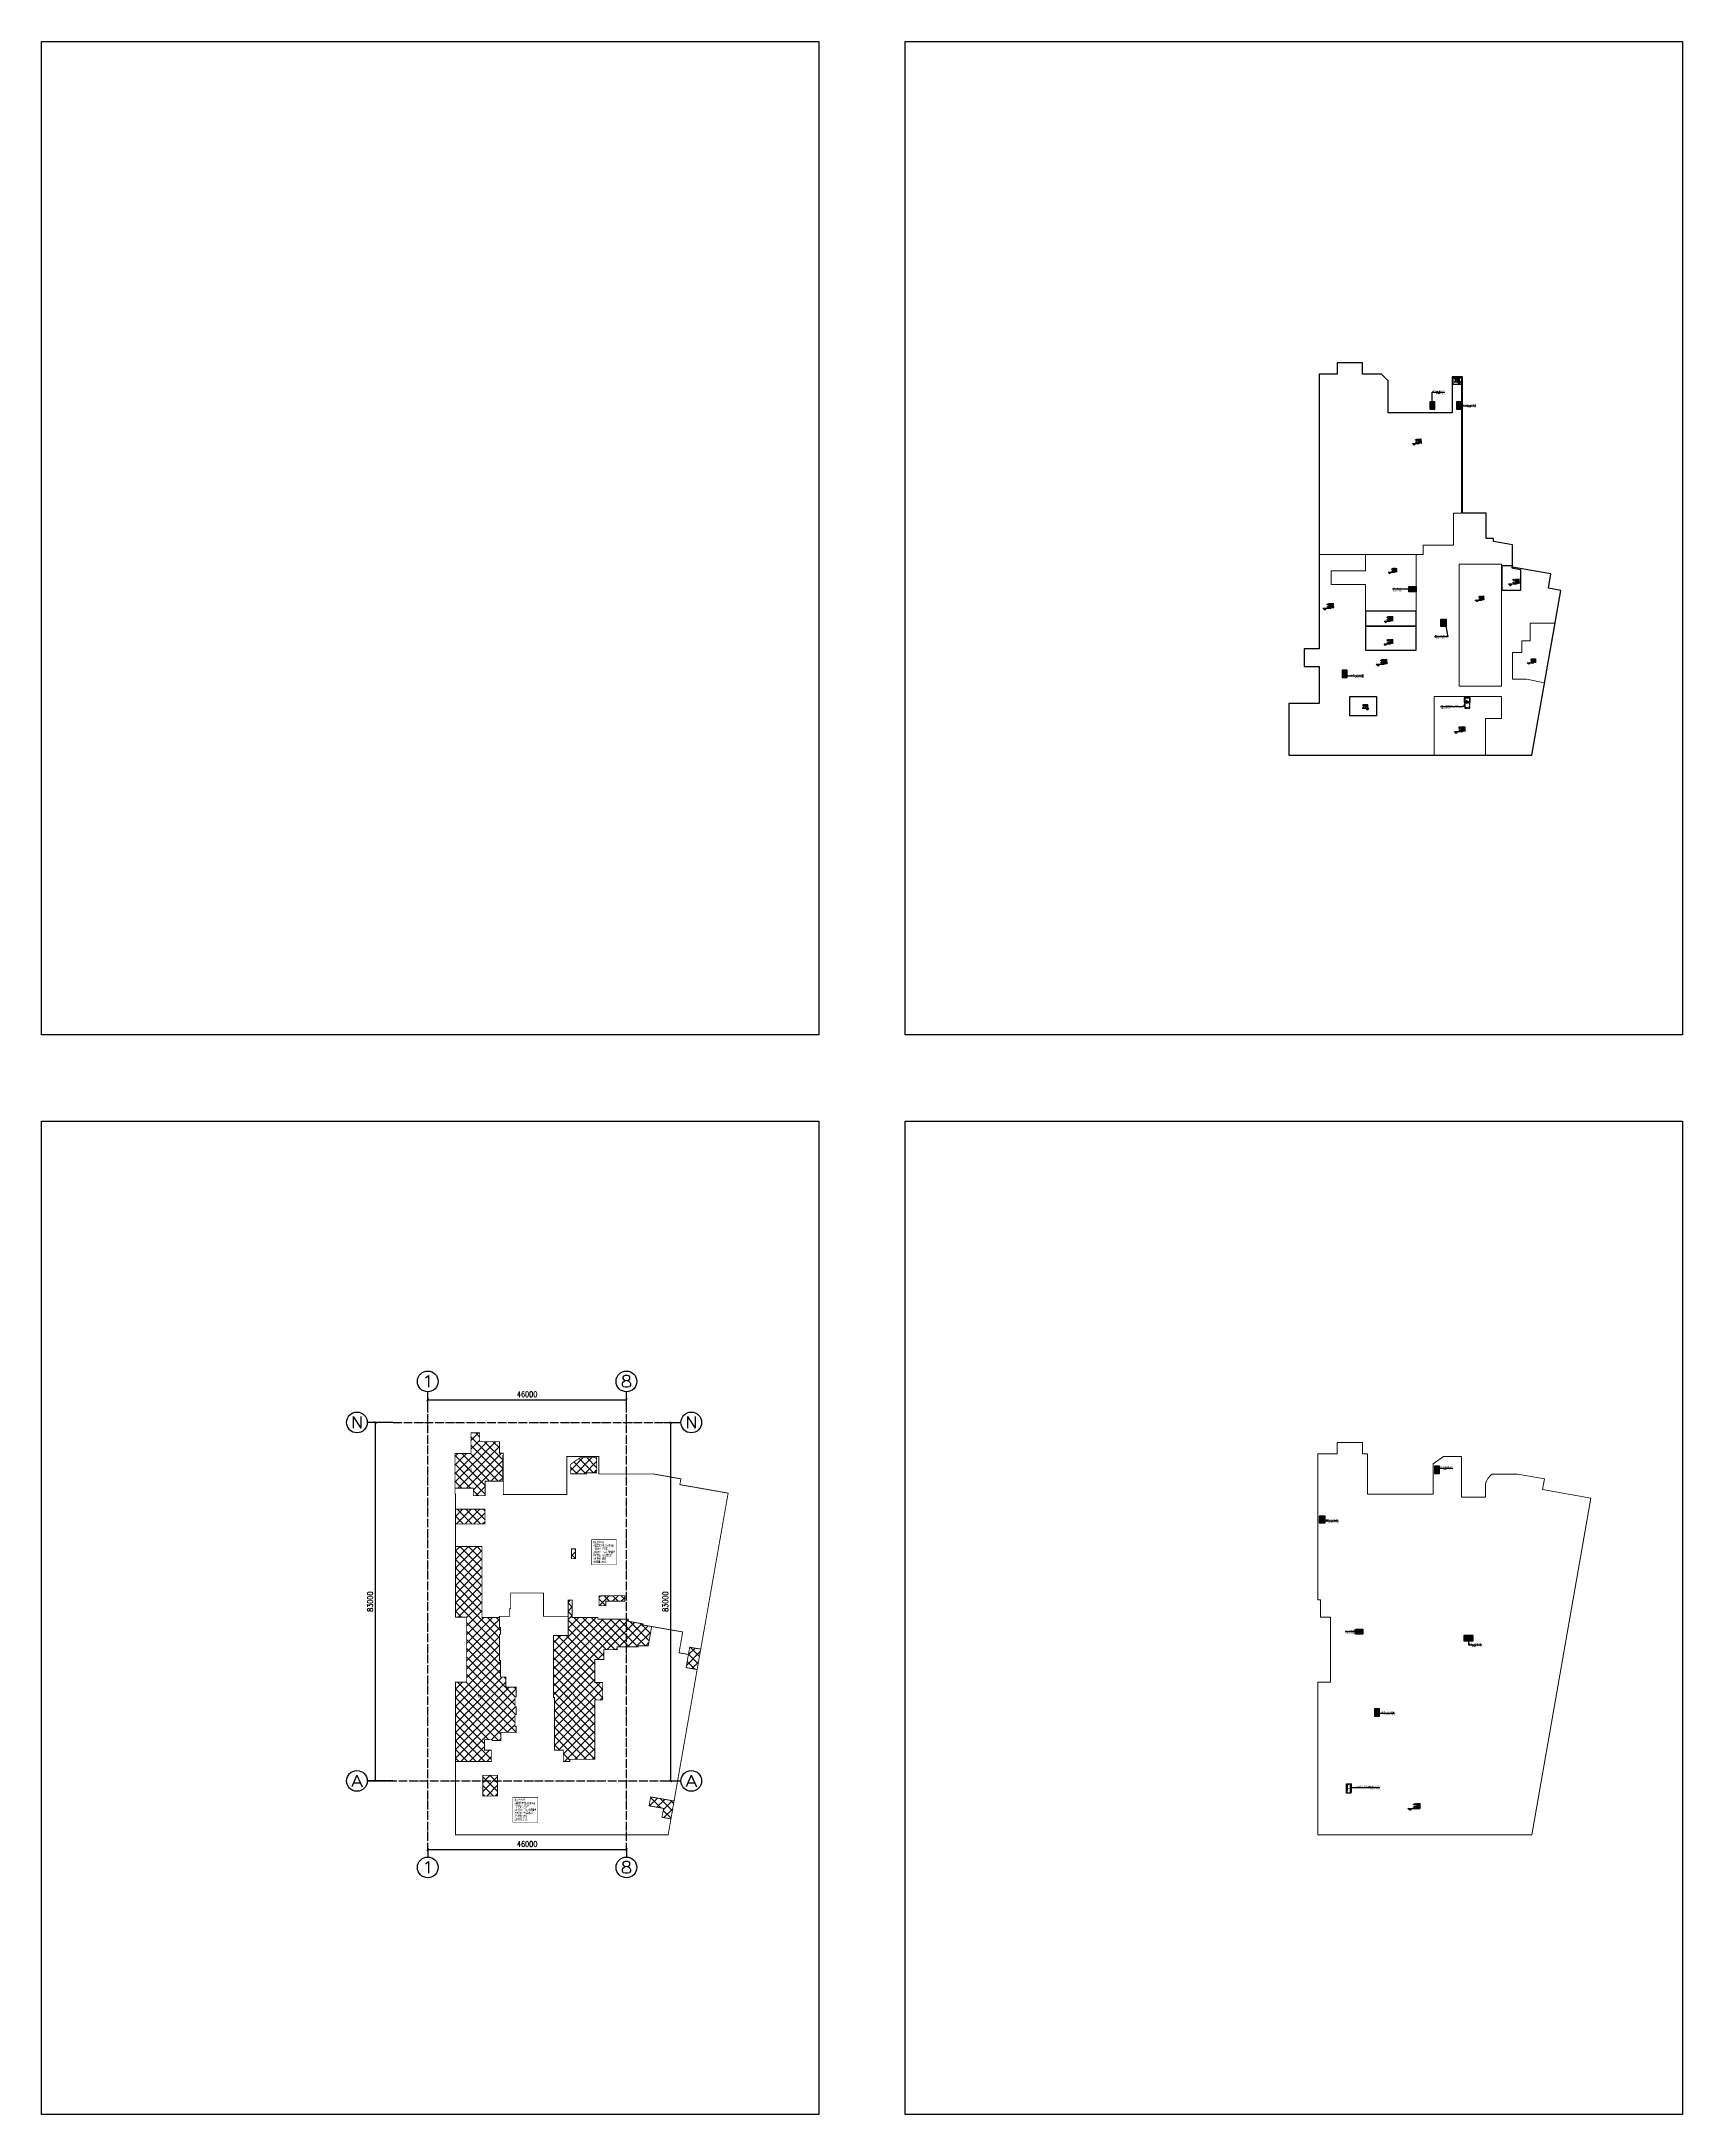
# Model space of a CAD drawing. Header units: millimetres. Extents: x 12325263 to 13848842, y -1463133 to 573208.
# Drawn here: x 13068842 to 13448842, y -1213133 to -733133 of the extents above; entities that cross this region are included whole.
import ezdxf
from ezdxf.enums import TextEntityAlignment as Align

# ---------------------------------------------------------------- set-up
doc = ezdxf.new("R2010")
doc.units = ezdxf.units.MM
doc.header["$LTSCALE"] = 1000
doc.linetypes.add('DASH', pattern=[0.35, 0.25, -0.1])
doc.linetypes.add('DOTE', pattern=[2.42, 2, -0.2, 0.02, -0.2])
for name, color, linetype in [('A-ANNO-ELEV', 3, 'Continuous'), ('A-ANNO-TEXT', 7, 'Continuous'), ('A-AXIS', 16, 'DOTE'), ('AXIS', 3, 'Continuous'), ('AXIS_TEXT', 7, 'Continuous'), ('J-集水井', 40, 'Continuous'), ('PUB_HATCH', 8, 'Continuous'), ('PUB_TEXT', 7, 'Continuous'), ('公寓机动车库', 23, 'Continuous'), ('水沟+分水线', 133, 'Continuous')]:
    doc.layers.add(name, color=color, linetype=linetype)
doc.layers.add('人防分区', color=2, linetype='DASH', plot=False)
doc.layers.add('人防文字', color=3, linetype='Continuous', lineweight=15)
doc.layers.add('地下室轮廓', color=6, linetype='Continuous', lineweight=18)
doc.styles.add('-黑体', font='simhei.ttf')
doc.styles.add('_TCH_AXIS', font='COMPLEX', dxfattribs={"bigfont": 'GBCBIG'})
doc.styles.add('_TCH_DIM', font='SIMPLEX.shx', dxfattribs={"width": 0.7, "bigfont": 'GBCBIG.shx'})
doc.styles.add('_TCH_DIM_T3', font='SIMPLEX.shx', dxfattribs={"width": 0.705882, "bigfont": 'GBCBIG.shx'})
doc.styles.add('COMPLEX', font='COMPLEX')
doc.styles.add('宋体', font='', dxfattribs={"width": 0.65})
doc.styles.add('标注宋体', font='', dxfattribs={"width": 0.6})
doc.styles.get('宋体').set_extended_font_data('SimSun')
doc.styles.get('标注宋体').set_extended_font_data('NSimSun')
doc.dimstyles.new('_TCH_ARCH&&500', dxfattribs={"dimtxt": 1275, "dimasz": 500, "dimexe": 1250, "dimexo": 1500, "dimgap": 612.5, "dimtad": 1, "dimdec": 0, "dimzin": 0, "dimdsep": 46, "dimtxsty": '_TCH_DIM_T3', "dimblk": 'ARCHTICK', "dimcen": 0.09, "dimclrt": 7, "dimazin": 2, "dimtfac": 1, "dimtdec": 0, "dimtix": 1, "dimtmove": 2, "dimatfit": 3, "dimfxl": 1, "dimfxlon": 1, "dimtolj": 1, "dimtzin": 0, "dimarcsym": 0})
pattern_1 = [(45, (-13160297.1, 1148386.7), (-1000.00102, 1000.00102), []), (135, (-13160297.1, 1148386.7), (-1000.00102, -1000.00102), [])]

# ---------------------------------------------------------------- blocks, each defined once
blk = doc.blocks.new('A$C0F4A4D7E')
at = {"layer": 'J-集水井', "linetype": 'DASH'}
h = blk.add_hatch(dxfattribs=at)
h.set_pattern_fill('ANSI32', color=98, scale=25, angle=495, style=0)
h.set_pattern_definition([(180, (200, -200), (-2e-09, -119.0625), []), (180, (160.31, -160.31), (-2e-09, -119.0625), [])])
edge = h.paths.add_edge_path()
edge.add_line((0, 0), (1500, 0))
edge.add_line((1500, 0), (1500, 1000))
edge.add_line((1500, 1000), (0, 1000))
edge.add_line((0, 1000), (0, 0))
at = {"layer": 'J-集水井', "color": 251, "linetype": 'Continuous'}
blk.add_lwpolyline([(1600, 1100), (-100, 1100), (-100, -100), (1600, -100)], close=True, dxfattribs=at)
at = {"layer": 'J-集水井', "linetype": 'DASH'}
blk.add_lwpolyline([(1500, 1000), (0, 1000), (0, 0), (1500, 0)], close=True, dxfattribs=at)
blk.add_lwpolyline([(0, 0), (151, 847), (1500, 1000)], dxfattribs=at)
at = {"layer": 'J-集水井', "color": 7, "style": '-黑体', "width": 0.8}
blk.add_text('A', height=600, rotation=0, dxfattribs=at).set_placement((575, 136))
blk = doc.blocks.new('asdgffd')
at = {"layer": 'J-集水井', "linetype": 'DASH'}
blk.add_lwpolyline([(2000, 1100), (-350, 1100), (-350, -100), (2000, -100)], close=True, dxfattribs=at)
blk.add_lwpolyline([(-350, -100), (-199, 947), (2000, 1100)], dxfattribs=at)
at = {"layer": 'J-集水井', "color": 251, "linetype": 'Continuous'}
blk.add_lwpolyline([(2100, 1200), (1000, 1200), (1000, -200), (2100, -200)], close=True, dxfattribs=at)
at = {"layer": 'J-集水井', "color": 3, "linetype": 'DASH'}
blk.add_lwpolyline([(2000, -100), (2000, 1100), (1100, 1100), (1100, -100)], close=True, dxfattribs=at)
blk.add_lwpolyline([(1100, -100), (1251, 947), (1998, 1100)], dxfattribs=at)
at = {"layer": 'J-集水井', "color": 7, "style": '-黑体', "width": 0.8}
blk.add_text('G', height=600, rotation=0, dxfattribs=at).set_placement((575, 236))
blk = doc.blocks.new('sdfasfad')
at = {"layer": 'A-ANNO-ELEV'}
for p, q in [((19680, 57960), (18130, 57960)), ((19320, 57600), (18960, 57960)), ((19320, 57600), (19680, 57960)), ((8900, 43400), (8540, 43760)), ((8540, 43760), (10057, 43760)), ((8900, 43400), (9260, 43760)), ((3223, 13631), (2863, 13991)), ((2863, 13991), (4413, 13991)), ((3223, 13631), (3583, 13991)), ((31177, 10837), (30727, 11287)), ((30727, 11287), (32665, 11287)), ((31177, 10837), (31627, 11287)), ((-11822, 5176), (-12272, 5626)), ((-12272, 5626), (-10334, 5626)), ((-11822, 5176), (-11372, 5626)), ((23413, 7158), (23053, 7518)), ((23053, 7518), (24603, 7518)), ((23413, 7158), (23773, 7518)), ((2296, 2300), (1936, 2660)), ((1936, 2660), (3452, 2660)), ((2296, 2300), (2656, 2660)), ((2296, -2993), (1936, -2633)), ((1936, -2633), (3452, -2633)), ((2296, -2993), (2656, -2633)), ((554, -7781), (104, -7331)), ((104, -7331), (2042, -7331)), ((554, -7781), (1004, -7331)), ((35433, -7353), (35073, -6993)), ((35073, -6993), (36623, -6993)), ((35433, -7353), (35793, -6993)), ((-1592, -17559), (-3142, -17559)), ((-1952, -17919), (-2312, -17559)), ((-1952, -17919), (-1592, -17559)), ((18654, -23385), (18204, -22935)), ((18204, -22935), (20142, -22935)), ((18654, -23385), (19104, -22935))]:
    blk.add_line(p, q, dxfattribs=at)
at = {"layer": 'AXIS'}
for p, q in [((13100, 53300), (13100, 55618)), ((13100, 55618), (15977, 55618)), ((19768, 52508), (20245, 52508)), ((20245, 52508), (23201, 52508)), ((7413, 10029), (3918, 10029)), ((7875, 10029), (7413, 10029)), ((16200, 1500), (16693, -993)), ((16693, -993), (13600, -993)), ((-6954, -10053), (-6357, -10053)), ((-6357, -10053), (-2827, -10053)), ((20263, -17213), (14983, -17213)), ((21133, -15683), (20263, -17213))]:
    blk.add_line(p, q, dxfattribs=at)
at = {"layer": 'AXIS', "const_width": 48}
for points in [[(13100, 53276, 1), (13100, 53324, 1)], [(19744, 52508, 1), (19792, 52508, 1)], [(7899, 10029, 1), (7851, 10029, 1)], [(16195, 1524, 1), (16205, 1476, 1)], [(-6978, -10053, 1), (-6930, -10053, 1)], [(21145, -15662, 1), (21121, -15704, 1)]]:
    blk.add_lwpolyline(points, format="xyb", close=True, dxfattribs=at)
at = {"layer": 'PUB_HATCH', "color": 6}
blk.add_lwpolyline([(42854, 9764), (39997, 10265), (40580, 13584), (31700, 15143), (31700, 20321), (27250, 21103), (27250, 21750), (27000, 21750), (27000, 21750), (25600, 21750), (25600, 27600), (20100, 27600), (20100, 50500), (20100, 59200), (17700, 59200), (17700, 50900), (2900, 50900), (2900, 58241), (1342, 59800), (-3100, 59800), (-3100, 62450), (-8950, 62450), (-8950, 59800), (-13100, 59800), (-13100, -3750), (-16600, -3750), (-16600, -7900), (-13100, -7900), (-13100, -16400), (-20100, -16400), (-20100, -28400), (36153, -28400)], close=True, dxfattribs=at)
at = {"layer": '公寓机动车库'}
for points in [[(17900, 59000), (19900, 59000), (19900, 57400), (17900, 57400)], [(33500, 11680), (33500, 9700), (29300, 9700), (29300, 15500), (31500, 15500), (31500, 14975), (33500, 14624)], [(-2400, 1500), (9350, 1500), (9350, 4950), (-2400, 4950)], [(9350, 1500), (-2400, 1500), (-2400, -4050), (9350, -4050)], [(-6000, -14800), (200, -14800), (200, -19300), (-6000, -19300)]]:
    blk.add_lwpolyline(points, close=True, dxfattribs=at)
at = {"layer": '地下室轮廓', "color": 6}
for points in [[(19900, 27600), (18000, 27600), (18000, 20250), (11000, 20250), (11000, 18050), (5200, 18050), (-7400, 18050), (-13100, 18050), (-13100, 59800), (-8950, 59800), (-8950, 62450), (-3100, 62450), (-3100, 59800), (1342, 59800), (2900, 58242), (2900, 50900), (17700, 50900), (17700, 57400), (19900, 57400)], [(-2400, 18050), (9350, 18050), (9350, 4950), (-2400, 4950), (-2400, 11150), (-10300, 11150), (-10300, 14250), (-2400, 14250)], [(19300, 15850), (29100, 15850), (29100, -12450), (19300, -12450)], [(41526, 2200), (35750, 2200), (35750, -1900), (33800, -1900), (33800, -4600), (31700, -4600), (31700, -10800), (34895, -10800), (39096, -11639)], [(29100, -14800), (29100, -19900), (25400, -19900), (25400, -28400), (13500, -28400), (13500, -14800)]]:
    blk.add_lwpolyline(points, close=True, dxfattribs=at)
at = {"rotation": 89.99062966839098}
blk.add_blockref('asdgffd', (21700, -17200), dxfattribs=at)
at = {"layer": '水沟+分水线', "rotation": 90}
for p in [(13600, 51800), (19800, 51800, 0), (-6700, -10350)]:
    blk.add_blockref('A$C0F4A4D7E', p, dxfattribs=at)
at = {"layer": '水沟+分水线', "xscale": -1}
for p, rotation in [((7750, 10550), 180), ((16200, 3000), 90)]:
    blk.add_blockref('A$C0F4A4D7E', p, dxfattribs=dict(at, rotation=rotation))
at = {"layer": 'A-ANNO-TEXT', "style": '_TCH_DIM', "width": 0.494118}
for s, height, p in [('-6.650', 306, (18120, 58536)), ('-7.150', 306, (18192, 58068)), ('(J)', 306, (19111, 58536)), ('(G)', 306, (19111, 58068)), ('-6.050', 357, (9046, 44432)), ('-6.750', 357, (9097, 43886)), ('(J)', 357, (10177, 44432)), ('(G)', 357, (10177, 43886)), ('-6.050', 306, (3542, 14567)), ('-6.350', 306, (3585, 14099)), ('(J)', 306, (4533, 14567)), ('(G)', 306, (4533, 14099)), ('-6.650', 382.5, (31576, 12007)), ('-7.150', 382.5, (31666, 11422)), ('(J)', 382.5, (32815, 12007)), ('(G)', 382.5, (32815, 11422)), ('-6.650', 382.5, (-11423, 6346)), ('-6.750', 382.5, (-11369, 5761)), ('(J)', 382.5, (-10184, 6346)), ('(G)', 382.5, (-10184, 5761)), ('-5.950', 306, (23732, 8094)), ('-6.750', 306, (23775, 7626)), ('(J)', 306, (24723, 8094)), ('(G)', 306, (24723, 7626)), ('-6.050', 357, (2442, 3332)), ('-6.750', 357, (2492, 2786)), ('(J)', 357, (3572, 3332)), ('(G)', 357, (3572, 2786)), ('-6.050', 357, (2442, -1961)), ('-6.150', 357, (2526, -2507)), ('(J)', 357, (3572, -1961)), ('(G)', 357, (3572, -2507)), ('-6.650', 382.5, (953, -6611)), ('-6.750', 382.5, (1007, -7196)), ('(J)', 382.5, (2192, -6611)), ('(G)', 382.5, (2192, -7196)), ('-5.950', 306, (35752, -6417)), ('-6.750', 306, (35795, -6885)), ('(J)', 306, (36743, -6417)), ('(G)', 306, (36743, -6885)), ('-6.670', 306, (-3152, -16983)), ('-7.150', 306, (-3080, -17451)), ('(J)', 306, (-2161, -16983)), ('(G)', 306, (-2161, -17451)), ('-6.550', 382.5, (19053, -22215)), ('-6.750', 382.5, (19107, -22800)), ('(J)', 382.5, (20292, -22215)), ('(G)', 382.5, (20292, -22800))]:
    blk.add_text(s, height=height, dxfattribs=at).set_placement(p)
at = {"layer": 'PUB_TEXT', "style": '宋体', "width": 0.65}
for s, height, p in [('集水井', 271.9, (12998, 55726)), ('1500', 271.9, (13757, 55726)), ('井底标高', 271.9, (13986, 55150)), ('×', 272, (14262, 55726)), ('1000', 271.9, (14515, 55726)), ('-7.950G', 271.9, (14997, 55150)), ('×', 272, (15021, 55726)), ('1200h', 271.9, (15273, 55726)), ('集水井', 271.9, (20223, 52616)), ('1500', 271.9, (20981, 52616)), ('×', 272, (21487, 52616)), ('1000', 271.9, (21739, 52616)), ('×', 272, (22245, 52616)), ('1200h', 271.9, (22498, 52616)), ('井底标高', 271.9, (21210, 52040)), ('-7.950G', 271.9, (22221, 52040)), ('集水井', 271.9, (4026, 10137)), ('井底标高', 271.9, (4026, 9561)), ('1500', 271.9, (4785, 10137)), ('-7.550G', 271.9, (5037, 9561)), ('×', 272, (5290, 10137)), ('1000', 271.9, (5543, 10137)), ('×', 272, (6048, 10137)), ('1200h', 271.9, (6301, 10137)), ('集水井', 271.9, (13708, -885)), ('井底标高', 271.9, (13708, -1461)), ('1500', 271.9, (14466, -885)), ('-7.950(G)', 271.9, (14719, -1461)), ('×', 272, (14972, -885)), ('1000', 271.9, (15225, -885)), ('×', 272, (15730, -885)), ('1200h', 271.9, (15983, -885)), ('集水井', 271.9, (-5805, -9945)), ('1500', 271.9, (-5047, -9945)), ('井底标高', 271.9, (-4818, -10521)), ('×', 272, (-4541, -9945)), ('1000', 271.9, (-4288, -9945)), ('-7.750G', 271.9, (-3807, -10521)), ('×', 272, (-3783, -9945)), ('1000h', 271.9, (-3530, -9945)), ('集水井', 271.9, (15091, -17105)), ('检修洞口', 271.9, (15091, -17681)), ('2350', 271.9, (15849, -17105)), ('1200', 271.9, (16102, -17681)), ('×', 272, (16355, -17105)), ('1200', 271.9, (16608, -17105)), ('×', 272, (16608, -17681)), ('900', 271.9, (16861, -17681)), ('×', 272, (17113, -17105)), ('1000h,', 271.9, (17366, -17105)), ('井底标高', 271.9, (18124, -17105)), ('-7.750G', 271.9, (19135, -17105))]:
    blk.add_text(s, height=height, dxfattribs=at).set_placement(p)
blk = doc.blocks.new('_AXISO')
blk.add_circle((0, 0), 0.5)
at = {"layer": 'AXIS_TEXT', "style": 'COMPLEX', "width": 1.041667}
blk.add_attdef('A', text='', height=0.56, dxfattribs=at).set_placement((-0.25, -0.28), (0.25, -0.28), align=Align.FIT)
blk = doc.blocks.new('_ArchTick')
at = {"color": 0, "linetype": 'ByBlock', "const_width": 0.4}
blk.add_lwpolyline([(-0.5, -0.5), (0.5, 0.5)], dxfattribs=at)
blk = doc.blocks.new('*D5309')
at = {"layer": 'AXIS', "color": 0, "lineweight": -2, "transparency": 16777216}
for p, q in [((-50995, -15866), (-50995, -17117)), ((-50995, -15867), (-4995, -15867)), ((-4995, -15866), (-4995, -17117))]:
    blk.add_line(p, q, dxfattribs=at)
at = {"layer": 'Defpoints', "color": 0, "transparency": 16777216}
for p in [(-50995, -12519), (-4995, -12519), (-4995, -15867)]:
    blk.add_point(p, dxfattribs=at)
at = {"layer": 'AXIS', "color": 0, "lineweight": -2, "transparency": 16777216, "xscale": 500, "yscale": 500, "zscale": 500, "rotation": 180}
blk.add_blockref('_ArchTick', (-50995, -15867), dxfattribs=at)
at = {"layer": 'AXIS', "color": 0, "lineweight": -2, "transparency": 16777216, "xscale": 500, "yscale": 500, "zscale": 500}
blk.add_blockref('_ArchTick', (-4995, -15867), dxfattribs=at)
at = {"layer": 'AXIS', "color": 7, "transparency": 16777216, "insert": (-27995, -14617), "char_height": 1275, "attachment_point": 5, "style": '_TCH_DIM_T3'}
blk.add_mtext('\\A1;46000', dxfattribs=at)
blk = doc.blocks.new('*D5310')
at = {"layer": 'AXIS', "color": 0, "lineweight": -2, "transparency": 16777216}
for p, q in [((5264, 83000), (6515, 83000)), ((5265, 0), (5265, 83000)), ((5264, 0), (6515, 0))]:
    blk.add_line(p, q, dxfattribs=at)
at = {"layer": 'Defpoints', "color": 0, "transparency": 16777216}
for p in [(-2361, 83000), (5265, 83000), (-2361, 0)]:
    blk.add_point(p, dxfattribs=at)
at = {"layer": 'AXIS', "color": 0, "lineweight": -2, "transparency": 16777216, "xscale": 500, "yscale": 500, "zscale": 500}
for p, rotation in [((5265, 83000), 90), ((5265, 0), 270)]:
    blk.add_blockref('_ArchTick', p, dxfattribs=dict(at, rotation=rotation))
at = {"layer": 'AXIS', "color": 7, "transparency": 16777216, "insert": (4015, 41500), "char_height": 1275, "attachment_point": 5, "rotation": 90, "style": '_TCH_DIM_T3'}
blk.add_mtext('\\A1;83000', dxfattribs=at)
blk = doc.blocks.new('*D5311')
at = {"layer": 'AXIS', "color": 0, "lineweight": -2, "transparency": 16777216}
for p, q in [((-50995, 88273), (-50995, 89524)), ((-50995, 88274), (-4995, 88274)), ((-4995, 88273), (-4995, 89524))]:
    blk.add_line(p, q, dxfattribs=at)
at = {"layer": 'Defpoints', "color": 0, "transparency": 16777216}
for p in [(-4995, 88274), (-50995, 83000), (-4995, 83000)]:
    blk.add_point(p, dxfattribs=at)
at = {"layer": 'AXIS', "color": 0, "lineweight": -2, "transparency": 16777216, "xscale": 500, "yscale": 500, "zscale": 500, "rotation": 180}
blk.add_blockref('_ArchTick', (-50995, 88274), dxfattribs=at)
at = {"layer": 'AXIS', "color": 0, "lineweight": -2, "transparency": 16777216, "xscale": 500, "yscale": 500, "zscale": 500}
blk.add_blockref('_ArchTick', (-4995, 88274), dxfattribs=at)
at = {"layer": 'AXIS', "color": 7, "transparency": 16777216, "insert": (-27995, 89524), "char_height": 1275, "attachment_point": 5, "style": '_TCH_DIM_T3'}
blk.add_mtext('\\A1;46000', dxfattribs=at)
blk = doc.blocks.new('*D5312')
at = {"layer": 'AXIS', "color": 0, "lineweight": -2, "transparency": 16777216}
for p, q in [((-63090, 83000), (-64341, 83000)), ((-63091, 0), (-63091, 83000)), ((-63090, 0), (-64341, 0))]:
    blk.add_line(p, q, dxfattribs=at)
at = {"layer": 'Defpoints', "color": 0, "transparency": 16777216}
for p in [(-63091, 83000), (-58995, 83000), (-58995, 0)]:
    blk.add_point(p, dxfattribs=at)
at = {"layer": 'AXIS', "color": 0, "lineweight": -2, "transparency": 16777216, "xscale": 500, "yscale": 500, "zscale": 500}
for p, rotation in [((-63091, 83000), 90), ((-63091, 0), 270)]:
    blk.add_blockref('_ArchTick', p, dxfattribs=dict(at, rotation=rotation))
at = {"layer": 'AXIS', "color": 7, "transparency": 16777216, "insert": (-64341, 41500), "char_height": 1275, "attachment_point": 5, "rotation": 90, "style": '_TCH_DIM_T3'}
blk.add_mtext('\\A1;83000', dxfattribs=at)
blk = doc.blocks.new('A$C799138E4')
at = {"layer": 'J-集水井', "linetype": 'DASH'}
h = blk.add_hatch(dxfattribs=at)
h.set_pattern_fill('ANSI32', color=98, scale=25, angle=495, style=0)
h.set_pattern_definition([(180, (200, -200), (-2e-09, -119.0625), []), (180, (160.32, -160.31), (-2e-09, -119.0625), [])])
h.paths.add_polyline_path([(0, 0), (2000, 0), (2000, 1000), (0, 1000)])
at = {"layer": 'J-集水井', "color": 251, "linetype": 'Continuous'}
blk.add_lwpolyline([(2100, 1100), (-100, 1100), (-100, -100), (2100, -100)], close=True, dxfattribs=at)
at = {"layer": 'J-集水井', "linetype": 'DASH'}
blk.add_lwpolyline([(2000, 1000), (0, 1000), (0, 0), (2000, 0)], close=True, dxfattribs=at)
blk.add_lwpolyline([(0, 0), (151, 847), (2000, 1000)], dxfattribs=at)
at = {"layer": 'J-集水井', "color": 7, "style": '-黑体', "width": 0.8}
blk.add_text('B', height=600, rotation=0, dxfattribs=at).set_placement((575, 136))
blk = doc.blocks.new('asdfgf')
at = {"layer": 'J-集水井', "linetype": 'DASH'}
blk.add_line((0, 200), (2100, 200), dxfattribs=at)
at = {"layer": 'J-集水井', "color": 251, "linetype": 'Continuous'}
blk.add_lwpolyline([(2100, 1050), (0, 1050), (0, 150), (2100, 150)], close=True, dxfattribs=at)
at = {"layer": 'J-集水井', "linetype": 'DASH'}
blk.add_lwpolyline([(2100, 1000), (0, 1000), (0, 0), (2100, 0)], close=True, dxfattribs=at)
blk.add_lwpolyline([(0, 0), (151, 847), (2100, 1000)], dxfattribs=at)
at = {"layer": 'J-集水井', "color": 3, "linetype": 'DASH'}
blk.add_lwpolyline([(0, 1000), (0, 200), (2100, 200), (2100, 1000)], close=True, dxfattribs=at)
blk.add_lwpolyline([(2100, 1000), (64, 918), (0, 200)], dxfattribs=at)
at = {"layer": 'J-集水井', "color": 7, "style": '-黑体', "width": 0.8}
blk.add_text('F', height=600, rotation=0, dxfattribs=at).set_placement((857, 216))
blk = doc.blocks.new('asdfasddfg')
at = {"layer": 'A-AXIS'}
for p, q in [((-58994.5, 83000), (3632.2, 83000)), ((-50994.5, -16301.7), (-50994.5, 86100)), ((-4994.5, -16301.7), (-4994.5, 86100)), ((-64994.5, 0), (3632.2, 0))]:
    blk.add_line(p, q, dxfattribs=at)
at = {"layer": 'AXIS'}
for p, q in [((-50994.5, 86100), (-50994.5, 90100)), ((-4994.5, 86100), (-4994.5, 90100)), ((-58994.5, 83000), (-64994.5, 83000)), ((3632.2, 83000), (7621.3, 83000)), ((-58994.5, 0), (-64994.5, 0)), ((3632.2, 0), (7621.3, 0)), ((-50994.5, -16301.7), (-50994.5, -17626.1)), ((-4994.5, -16301.7), (-4994.5, -17626.1))]:
    blk.add_line(p, q, dxfattribs=at)
ref = blk.add_blockref('_AXISO', (-50994.5, 92500), dxfattribs=dict(at, xscale=4800, yscale=4800, zscale=4800))
ref.add_attrib('A', '1', dxfattribs={"layer": 'AXIS_TEXT', "height": 2715.3, "style": '_TCH_AXIS', "width": 2.333333}).set_placement((-52352.2, 91142.4), (-49636.9, 91142.4), align=Align.FIT)
ref = blk.add_blockref('_AXISO', (-4994.5, 92500), dxfattribs=dict(at, xscale=4800, yscale=4800, zscale=4800))
ref.add_attrib('A', '8', dxfattribs={"layer": 'AXIS_TEXT', "height": 2715.3, "style": '_TCH_AXIS', "width": 1.5}).set_placement((-6352.2, 91142.4), (-3636.9, 91142.4), align=Align.FIT)
ref = blk.add_blockref('_AXISO', (-67394.5, 83000), dxfattribs=dict(at, xscale=4800, yscale=4800, zscale=4800))
ref.add_attrib('A', 'N', dxfattribs={"layer": 'AXIS_TEXT', "height": 2715.3, "style": '_TCH_AXIS', "width": 1.105263}).set_placement((-68752.2, 81642.4), (-66036.9, 81642.4), align=Align.FIT)
ref = blk.add_blockref('_AXISO', (10021.3, 83000), dxfattribs=dict(at, xscale=4800, yscale=4800, zscale=4800))
ref.add_attrib('A', 'N', dxfattribs={"layer": 'AXIS_TEXT', "height": 2715.3, "style": '_TCH_AXIS', "width": 1.105263}).set_placement((8663.7, 81642.4), (11379, 81642.4), align=Align.FIT)
ref = blk.add_blockref('_AXISO', (-67394.5, 0), dxfattribs=dict(at, xscale=4800, yscale=4800, zscale=4800))
ref.add_attrib('A', 'A', dxfattribs={"layer": 'AXIS_TEXT', "height": 2715.3, "style": '_TCH_AXIS', "width": 1.166667}).set_placement((-68752.2, -1357.6), (-66036.9, -1357.6), align=Align.FIT)
ref = blk.add_blockref('_AXISO', (10021.3, 0), dxfattribs=dict(at, xscale=4800, yscale=4800, zscale=4800))
ref.add_attrib('A', 'A', dxfattribs={"layer": 'AXIS_TEXT', "height": 2715.3, "style": '_TCH_AXIS', "width": 1.166667}).set_placement((8663.7, -1357.6), (11379, -1357.6), align=Align.FIT)
ref = blk.add_blockref('_AXISO', (-50994.5, -20026.1), dxfattribs=dict(at, xscale=4800, yscale=4800, zscale=4800))
ref.add_attrib('A', '1', dxfattribs={"layer": 'AXIS_TEXT', "height": 2715.3, "style": '_TCH_AXIS', "width": 2.333333}).set_placement((-52352.2, -21383.7), (-49636.9, -21383.7), align=Align.FIT)
ref = blk.add_blockref('_AXISO', (-4994.5, -20026.1), dxfattribs=dict(at, xscale=4800, yscale=4800, zscale=4800))
ref.add_attrib('A', '8', dxfattribs={"layer": 'AXIS_TEXT', "height": 2715.3, "style": '_TCH_AXIS', "width": 1.5}).set_placement((-6352.2, -21383.7), (-3636.9, -21383.7), align=Align.FIT)
for p1, p2, distance, picture, middle in [((-50994.5, 83000), (-4994.5, 83000), 5274.1, '*D5311', (-27994.5, 89524.1)), ((-58994.5, 0), (-58994.5, 83000), 4096.7, '*D5312', (-64341.2, 41500)), ((-2361.3, 0), (-2361.3, 83000), -7626.1, '*D5310', (4014.8, 41500)), ((-50994.5, -12518.7), (-4994.5, -12518.7), -3348, '*D5309', (-27994.5, -14616.7))]:
    dim = blk.add_aligned_dim(p1=p1, p2=p2, distance=distance, dimstyle='_TCH_ARCH&&500', dxfattribs=at)
    dim.commit()
    dim.dimension.update_dxf_attribs({"geometry": picture, "text_midpoint": middle})
blk = doc.blocks.new('A$C783E2912')
h = blk.add_hatch()
h.set_pattern_fill('多孔材料', color=252, scale=500)
h.set_pattern_definition(pattern_1)
h.paths.add_polyline_path([(14350, 87900), (14500, 87900), (14500, 88400), (13600, 88400), (13600, 91050), (9000, 91050), (9000, 93100), (7000, 93100), (7000, 88300), (3300, 88300), (3300, 80300), (7550, 80300), (7550, 78550), (10300, 78550), (10300, 81900), (14350, 81900)])
h.paths.add_polyline_path([(10250, 75400), (3400, 75400), (3400, 72000), (10250, 72000)])
h.paths.add_polyline_path([(36100, 87350), (32274, 87350), (30100, 85825), (30100, 83600), (33800, 83600), (33800, 83850), (36100, 83850)])
h.paths.add_polyline_path([(42650, 55400), (36650, 55350), (36650, 53090), (38250, 53090), (38250, 54100), (42650, 54100)])
h.paths.add_polyline_path([(37500, 35300), (35700, 35300), (35700, 40600), (37750, 40600), (37750, 42900), (40850, 42900), (40850, 43550), (45758, 43550), (45758, 43800), (48058, 43800), (48840, 48254), (46771, 48617), (46815, 48863), (43450, 49454), (43450, 49950), (36400, 49950), (36400, 50350), (30450, 50350), (30450, 54400), (29500, 54400), (29500, 50600), (29500, 46150), (26100, 46150), (26100, 31800), (26350, 31800), (26350, 19600), (28400, 19600), (28400, 17000), (29900, 17000), (29900, 17500), (35700, 17500), (35700, 31250), (37500, 31250)])
h.paths.add_polyline_path([(17450, 34200), (15050, 34200), (15050, 36550), (13850, 36550), (13850, 40400), (13600, 40400), (13600, 46450), (13850, 46450), (13850, 48050), (13600, 48050), (13600, 50350), (9550, 50350), (9550, 66800), (3400, 66800), (3400, 50400), (6000, 50400), (6000, 35350), (3400, 35350), (3400, 17500), (3400, 17000), (11700, 17000), (11700, 19600), (10150, 19600), (10150, 22050), (11900, 22050), (11900, 21850), (13900, 21850), (13900, 23750), (17450, 23750), (17450, 25100), (17200, 25100), (17200, 27900), (17450, 27900), (17450, 29650), (17200, 29650), (17200, 31950), (17450, 31950)])
h.paths.add_polyline_path([(60204, 43009), (57643, 43459), (57349, 41785), (56813, 38731), (59378, 38306)])
h.paths.add_polyline_path([(54031, 7849), (48613, 8798), (48250, 6730), (51599, 6142), (51235, 4074), (53304, 3710)])
h.paths.add_polyline_path([(13150, 13800), (9750, 13800), (9750, 9000), (13150, 9000)])
h = blk.add_hatch()
h.set_pattern_fill('多孔材料', color=252, scale=500)
h.set_pattern_definition(pattern_1)
h.paths.add_polyline_path([(31200, 66250), (30300, 66250), (30300, 63950), (31200, 63950)])
at = {"color": 6, "const_width": 200, "elevation": 0}
for points in [[(14350, 87900), (14500, 87900), (14500, 88400), (13600, 88400), (13600, 91050), (9000, 91050), (9000, 93100), (7000, 93100), (7000, 88300), (3300, 88300), (3300, 80300), (7550, 80300), (7550, 78550), (10300, 78550), (10300, 81900), (14350, 81900)], [(36100, 87350), (32274, 87350), (30100, 85825), (30100, 83600), (33800, 83600), (33800, 83850), (36100, 83850)], [(10250, 75400), (3400, 75400), (3400, 72000), (10250, 72000)], [(17450, 34200), (15050, 34200), (15050, 36550), (13850, 36550), (13850, 40400), (13600, 40400), (13600, 46450), (13850, 46450), (13850, 48050), (13600, 48050), (13600, 50350), (9550, 50350), (9550, 66800), (3400, 66800), (3400, 50400), (6000, 50400), (6000, 35350), (3400, 35350), (3400, 17500), (3400, 17000), (11700, 17000), (11700, 19600), (10150, 19600), (10150, 22050), (11900, 22050), (11900, 21850), (13900, 21850), (13900, 23750), (17450, 23750), (17450, 25100), (17200, 25100), (17200, 27900), (17450, 27900), (17450, 29650), (17200, 29650), (17200, 31950), (17450, 31950)], [(31200, 66250), (30300, 66250), (30300, 63950), (31200, 63950)], [(37500, 35300), (35700, 35300), (35700, 40600), (37750, 40600), (37750, 42900), (40850, 42900), (40850, 43550), (45758, 43550), (45758, 43800), (48058, 43800), (48840, 48254), (46771, 48617), (46815, 48863), (43450, 49454), (43450, 49950), (36400, 49950), (36400, 50350), (30450, 50350), (30450, 54400), (29500, 54400), (29500, 50600), (29500, 46150), (26100, 46150), (26100, 31800), (26350, 31800), (26350, 19600), (28400, 19600), (28400, 17000), (29900, 17000), (29900, 17500), (35700, 17500), (35700, 31250), (37500, 31250)], [(42650, 55400), (36650, 55350), (36650, 53090), (38250, 53090), (38250, 54100), (42650, 54100)], [(60204, 43009), (57643, 43459), (57349, 41785), (56813, 38731), (59378, 38306)], [(13150, 13800), (9750, 13800), (9750, 9000), (13150, 9000)], [(54031, 7849), (48613, 8798), (48250, 6730), (51599, 6142), (51235, 4074), (53304, 3710)]]:
    blk.add_lwpolyline(points, close=True, dxfattribs=at)
at = {"layer": '人防分区', "color": 6, "const_width": 200}
for points in [[(14500, 87900), (14350, 87900), (14350, 81900), (10300, 81900), (10300, 78550), (7550, 78550), (7550, 80300), (3300, 80300)], [(3400, 66800), (9550, 66800), (9550, 50350), (13600, 50350), (13600, 50600), (15950, 50600), (15950, 52400), (16200, 52400), (16200, 52400), (16200, 56000), (23800, 56000), (23800, 50600), (29500, 50600), (29500, 54400), (30450, 54400), (30450, 50350), (36400, 50350), (36400, 49950), (43450, 49950), (43450, 49454), (46815, 48863), (46771, 48617), (48840, 48254), (50790, 47911), (51710, 47750), (53331, 47465), (54054, 47338), (56030, 46991), (55182, 42165), (57349, 41785), (57643, 43459), (60204, 43009), (66547, 79136)], [(3400, 75400), (10250, 75400), (10250, 72000), (3400, 72000)], [(3400, 0), (52652, 0), (53262, 3472), (53304, 3710), (51235, 4074), (51599, 6142), (48250, 6730), (48613, 8798), (54027, 7850), (59370, 38257), (59378, 38306), (56813, 38731), (57346, 41766), (57349, 41785), (55182, 42165), (55485, 43889), (56030, 46991), (48840, 48254), (48058, 43800), (45758, 43800), (45758, 43550), (40850, 43550), (40850, 42900), (37750, 42900), (37750, 40600), (35700, 40600), (35700, 35300), (37500, 35300), (37500, 31250), (35700, 31250), (35700, 17500), (29900, 17500), (29900, 17000), (28400, 17000), (28400, 19600), (26350, 19600), (26350, 31800), (26100, 31800), (26100, 46150), (29500, 46150), (29500, 50600), (23800, 50600), (23800, 56000), (16200, 56000), (16200, 56000), (16200, 52400), (15950, 52400), (15950, 50600), (13800, 50600), (13600, 50600), (13600, 48050), (13850, 48050), (13850, 46450), (13600, 46450), (13600, 40400), (13850, 40400), (13850, 36550), (15050, 36550), (15050, 34200), (17450, 34200), (17450, 31950), (17200, 31950), (17200, 29650), (17450, 29650), (17450, 27900), (17200, 27900), (17200, 25100), (17450, 25100), (17450, 23750), (13900, 23750), (13900, 21850), (11900, 21850), (11900, 22050), (10150, 22050), (10150, 19600), (11700, 19600), (11700, 17000), (3400, 17000)]]:
    blk.add_lwpolyline(points, dxfattribs=at)
for points in [[(30100, 83600), (30100, 85825), (32274, 87350), (36100, 87350), (36100, 83850), (33800, 83850), (33800, 83600)], [(36650, 53090), (36650, 55350), (42650, 55400), (42650, 54100), (38250, 54100), (38250, 53090)], [(9750, 13800), (13150, 13800), (13150, 9000), (9750, 9000)]]:
    blk.add_lwpolyline(points, close=True, dxfattribs=at)
at = {"layer": '人防分区', "color": 6, "const_width": 200, "elevation": 0}
blk.add_lwpolyline([(30300, 66250), (31200, 66250), (31200, 63950), (30300, 63950)], close=True, dxfattribs=at)
at = {"layer": '人防文字', "const_width": 125}
for points in [[(34932, 68382), (40704, 68382), (40704, 62535), (34932, 62535)], [(16700, 8718), (22472, 8719), (22472, 2872), (16700, 2872)]]:
    blk.add_lwpolyline(points, close=True, dxfattribs=at)
at = {"layer": '地下室轮廓', "color": 6, "const_width": 200, "elevation": 0}
blk.add_lwpolyline([(66547, 79136), (55368, 81099), (55605, 82449), (49334, 83550), (43377, 83550), (36600, 83550), (36600, 87600), (32195, 87600), (29200, 87600), (29200, 78800), (14500, 78800), (14500, 88400), (13600, 88400), (13600, 91050), (9000, 91050), (9000, 93100), (7000, 93100), (7000, 88300), (3300, 88300), (3300, 78900), (3400, 78900), (3400, 71600), (3400, 67050), (3400, 50400), (6000, 50400), (6000, 35350), (3400, 35350), (3400, 17500), (3400, 17500), (3400, 0), (52652, 0)], close=True, dxfattribs=at)
blk.add_blockref('asdfasddfg', (47994, 12500, 0))
at = {"color": 252, "style": '标注宋体', "width": 0.6}
for p in [(5940, 84300, 0), (8403, 31800, 0), (28803, 31800, 0)]:
    blk.add_text('非人防', height=500, rotation=359.99993, dxfattribs=at).set_placement(p)
at = {"layer": '人防文字', "style": '标注宋体', "width": 0.6}
for s, p in [('人防建筑面积1996平方米', (35300, 66734)), ('第四防护单元', (35300, 67484)), ('平时功能：汽车库', (35300, 65984)), ('战时功能：二等人员掩蔽所', (35300, 65234)), ('防护等级：核6级常6级', (35300, 64484)), ('防化等级：丙级', (35300, 63734)), ('战时掩蔽1200人', (35300, 62984)), ('人防建筑面积1892平方米', (17068, 7070)), ('第五防护单元', (17068, 7820)), ('平时功能：汽车库', (17068, 6320)), ('战时功能：二等人员掩蔽所', (17068, 5570)), ('防护等级：核6级常6级', (17068, 4820)), ('防化等级：丙级', (17068, 4070)), ('战时掩蔽1200人', (17068, 3320))]:
    blk.add_text(s, height=500, rotation=359.99993, dxfattribs=at).set_placement(p)

msp = doc.modelspace()

# ---------------------------------------------------------------- linework, layer by layer
at = {"layer": 'A-ANNO-ELEV'}
for p, q in [((13385714.6, -1142686.7), (13385264.6, -1142236.7)), ((13385264.6, -1142236.7), (13388114.6, -1142236.7)), ((13385714.6, -1142686.7), (13386164.6, -1142236.7))]:
    msp.add_line(p, q, dxfattribs=at)
at = {"layer": 'AXIS'}
for p, q in [((13392396.8, -1063436.8), (13393187.4, -1063436.8)), ((13393187.4, -1063436.8), (13395634.7, -1063436.8)), ((13365996.8, -1075686.8), (13366546.8, -1075686.8)), ((13366546.8, -1075686.8), (13369137.4, -1075686.8)), ((13372976.5, -1101336.8), (13370708, -1101336.8)), ((13373246.8, -1101336.8), (13372976.5, -1101336.8)), ((13399292.3, -1103336.8), (13399292.3, -1104401.5)), ((13399292.3, -1104401.5), (13402360, -1104401.5)), ((13378405.9, -1120199.4), (13378733.7, -1120199.4)), ((13378733.7, -1120199.4), (13382146.5, -1120199.4)), ((13372096.8, -1137383.2), (13372430, -1137383.2)), ((13372430, -1137383.2), (13378740, -1137383.2))]:
    msp.add_line(p, q, dxfattribs=at)
at = {"layer": 'AXIS', "const_width": 48}
for points in [[(13392372.8, -1063436.8, 1), (13392420.8, -1063436.8, 1)], [(13365972.8, -1075686.8, 1), (13366020.8, -1075686.8, 1)], [(13373270.8, -1101336.8, 1), (13373222.8, -1101336.8, 1)], [(13399292.3, -1103312.8, 1), (13399292.3, -1103360.8, 1)], [(13378381.9, -1120199.4, 1), (13378429.9, -1120199.4, 1)], [(13372072.8, -1137383.2, 1), (13372120.8, -1137383.2, 1)]]:
    msp.add_lwpolyline(points, format="xyb", close=True, dxfattribs=at)
at = {"layer": 'PUB_HATCH'}
for points in [[(13068841.6, -733133), (13248841.6, -733133), (13248841.6, -963133), (13068841.6, -963133)], [(13268841.6, -733133), (13448841.6, -733133), (13448841.6, -963133), (13268841.6, -963133)], [(13068841.6, -983133), (13248841.6, -983133), (13248841.6, -1213133), (13068841.6, -1213133)], [(13268841.6, -983133), (13448841.6, -983133), (13448841.6, -1213133), (13268841.6, -1213133)]]:
    msp.add_lwpolyline(points, close=True, dxfattribs=at)
at = {"layer": '地下室轮廓', "color": 6}
msp.add_lwpolyline([(13427640.6, -1070412.4), (13416452.9, -1068444.2), (13416893.3, -1065936.3), (13410631.1, -1064836.8), (13404673.6, -1064836.8, 0.13979681), (13403196.8, -1067172.4), (13403196.8, -1070186.9), (13397696.9, -1070186.9), (13397696.9, -1060786.8), (13393492.1, -1060786.8), (13391096.9, -1062466.5), (13391096.8, -1069486.8), (13375896.8, -1069486.8), (13375896.8, -1060186.8), (13374696.8, -1060186.8), (13374696.8, -1057536.8), (13368846.8, -1057536.8), (13368846.8, -1060186.8), (13364396.8, -1060186.8), (13364396.8, -1093986.8), (13364996.8, -1093986.8), (13364996.8, -1097986.8), (13367296.8, -1097986.8), (13367296.8, -1113036.8), (13364396.8, -1113036.8), (13364396.9, -1148386.8), (13413949.5, -1148386.7)], format="xyb", close=True, dxfattribs=at)

# ---------------------------------------------------------------- block references
for name, p in [('sdfasfad', (13377796.8, -869986.8)), ('A$C783E2912', (13161297.1, -1148386.7, 0))]:
    msp.add_blockref(name, p)
at = {"rotation": 180}
msp.add_blockref('A$C799138E4', (13400296.8, -1102336.8), dxfattribs=at)
at = {"layer": '水沟+分水线', "rotation": 270}
for p in [(13391496.8, -1063086.8), (13377596.8, -1119286.7, 0)]:
    msp.add_blockref('A$C0F4A4D7E', p, dxfattribs=at)
at = {"layer": '水沟+分水线', "xscale": -1}
for name, p, rotation in [('A$C0F4A4D7E', (13365896.8, -1074586.8), 90), ('A$C0F4A4D7E', (13373246.8, -1100836.8), 180), ('asdfgf', (13372096.8, -1136586.8), 90)]:
    msp.add_blockref(name, p, dxfattribs=dict(at, rotation=rotation))

# ---------------------------------------------------------------- texts
at = {"layer": 'A-ANNO-TEXT', "style": '_TCH_DIM', "width": 0.494118}
for s, p in [('-10.150', (13386327, -1141516.7)), ('-10.250', (13386345, -1142101.7)), ('(J)', (13387674, -1141516.7)), ('(G)', (13387674, -1142101.7))]:
    msp.add_text(s, height=382.5, dxfattribs=at).set_placement(p)
at = {"layer": 'PUB_TEXT', "style": '宋体', "width": 0.65}
for s, p in [('集水井', (13392656.5, -1063328.8)), ('井底标高', (13393315.1, -1063904.8)), ('1500', (13393414.8, -1063328.8)), ('×', (13393920.3, -1063328.8)), ('1000', (13394173.1, -1063328.8)), ('-11.450(G)', (13394326.1, -1063904.8)), ('×', (13394678.6, -1063328.8)), ('1200h', (13394931.3, -1063328.8)), ('集水井', (13366267.8, -1075578.8)), ('井底标高', (13366817.8, -1076154.8)), ('1500', (13367026.1, -1075578.8)), ('×', (13367531.6, -1075578.8)), ('1000', (13367784.4, -1075578.8)), ('-11.050(G)', (13367828.8, -1076154.8)), ('×', (13368289.9, -1075578.8)), ('800h', (13368542.7, -1075578.8)), ('集水井', (13370816, -1101228.8)), ('井底标高', (13370816, -1101804.8)), ('1500', (13371574.2, -1101228.8)), ('-11.450(G)', (13371827, -1101804.8)), ('×', (13372079.8, -1101228.8)), ('1000', (13372332.5, -1101228.8)), ('×', (13372838, -1101228.8)), ('1200h', (13373090.8, -1101228.8)), ('集水井', (13399381.8, -1104293.5)), ('井底标高', (13400040.4, -1104869.5)), ('2000', (13400140.1, -1104293.5)), ('×', (13400645.6, -1104293.5)), ('1000', (13400898.4, -1104293.5)), ('-11.450(G)', (13401051.4, -1104869.5)), ('×', (13401403.9, -1104293.5)), ('1200h', (13401656.6, -1104293.5)), ('集水井', (13379168.3, -1120091.4)), ('井底标高', (13379826.8, -1120667.4)), ('1500', (13379926.5, -1120091.4)), ('×', (13380432, -1120091.4)), ('1000', (13380684.8, -1120091.4)), ('-11.450(G)', (13380837.8, -1120667.4)), ('×', (13381190.3, -1120091.4)), ('1200h', (13381443.1, -1120091.4)), ('集水井', (13373387.2, -1137275.2)), ('2100', (13374145.5, -1137275.2)), ('×', (13374651, -1137275.2)), ('1000', (13374903.8, -1137275.2)), ('×', (13375409.3, -1137275.2)), ('1000h,', (13375662.1, -1137275.2)), ('井底标高', (13376420.4, -1137275.2)), ('检修洞口', (13376509.2, -1137851.2)), ('-11.250(G)', (13377431.4, -1137275.2)), ('800', (13377520.3, -1137851.2)), ('×', (13377899.4, -1137851.2)), ('2100', (13378152.2, -1137851.2))]:
    msp.add_text(s, height=271.9, dxfattribs=at).set_placement(p)

doc.saveas('drawing.dxf')
